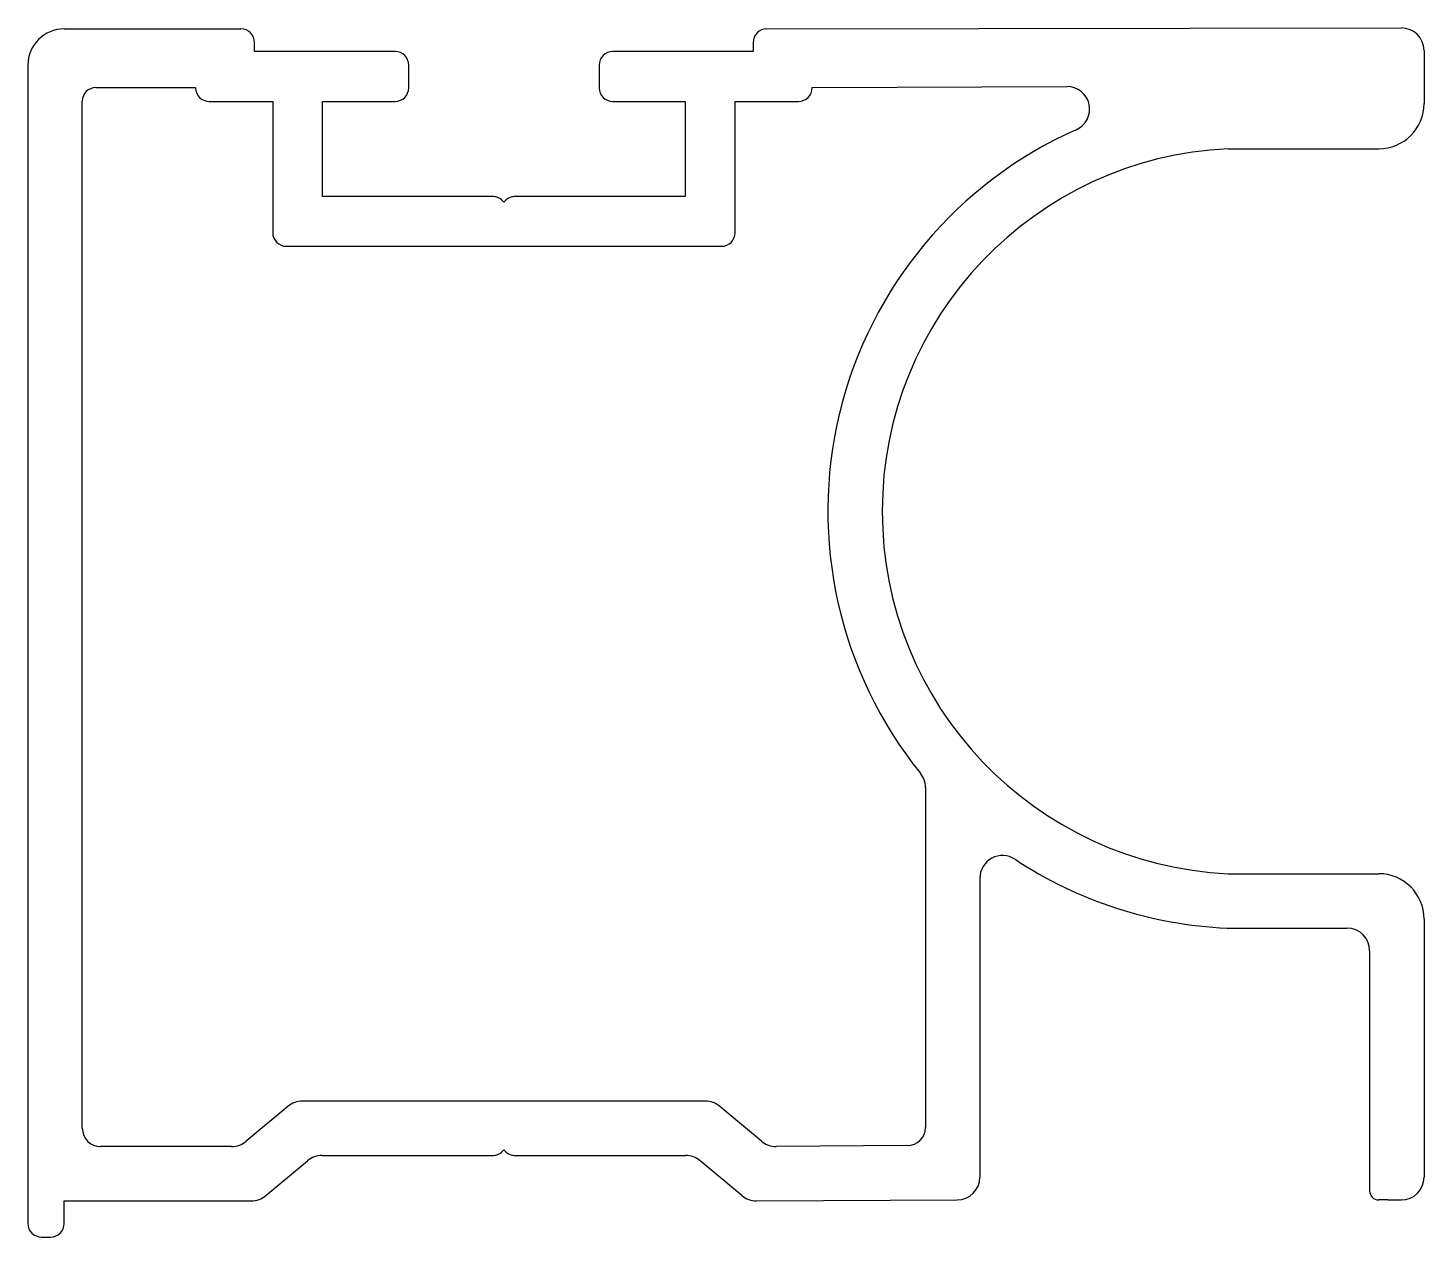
# Model space of a CAD drawing. Extents: x 0.9 to 31.7, y 0.7 to 27.4.
import ezdxf

# ---------------------------------------------------------------- set-up
doc = ezdxf.new("R2010")
doc.units = 0
doc.layers.get('0').update_dxf_attribs({"linetype": 'CONTINUOUS'})

msp = doc.modelspace()

# ---------------------------------------------------------------- linework, layer by layer
for p, q in [((1.736, 27.414), (5.636, 27.414)), ((17.236, 27.414), (31.236, 27.435)), ((5.936, 26.914), (5.936, 27.114)), ((16.936, 27.114), (16.936, 26.914)), ((9.036, 26.914), (5.936, 26.914)), ((16.936, 26.914), (13.836, 26.914)), ((31.736, 26.935), (31.736, 25.767)), ((0.936, 26.614), (0.936, 1.047)), ((9.336, 26.114), (9.336, 26.614)), ((13.536, 26.614), (13.536, 26.114)), ((2.436, 26.116), (4.636, 26.116)), ((4.636, 26.116), (4.636, 26.114)), ((18.236, 26.118), (23.859, 26.143)), ((18.236, 26.114), (18.236, 26.118)), ((2.136, 3.147), (2.136, 25.816)), ((4.936, 25.814), (6.336, 25.814)), ((6.336, 25.814), (6.336, 22.914)), ((7.436, 23.714), (7.436, 25.814)), ((7.436, 25.814), (9.036, 25.814)), ((13.836, 25.814), (15.436, 25.814)), ((15.436, 25.814), (15.436, 23.714)), ((16.536, 22.914), (16.536, 25.814)), ((16.536, 25.814), (17.936, 25.814)), ((27.417, 24.767), (30.736, 24.767)), ((11.208, 23.714), (7.436, 23.714)), ((11.436, 23.589), (11.384, 23.641)), ((11.488, 23.641), (11.436, 23.589)), ((15.436, 23.714), (11.665, 23.714)), ((6.636, 22.614), (16.236, 22.614)), ((20.736, 10.67), (20.736, 3.167)), ((21.936, 8.669), (21.936, 2.067)), ((27.417, 8.767), (30.736, 8.767)), ((31.736, 7.767), (31.736, 2.067)), ((27.39, 7.567), (30.036, 7.567)), ((30.536, 7.067), (30.536, 1.767)), ((15.88, 3.747), (6.992, 3.747)), ((6.672, 3.631), (5.75, 2.862)), ((17.122, 2.862), (16.2, 3.631)), ((5.43, 2.747), (2.536, 2.747)), ((7.427, 2.547), (11.208, 2.547)), ((11.384, 2.62), (11.436, 2.672)), ((11.436, 2.672), (11.488, 2.62)), ((11.665, 2.547), (15.446, 2.547)), ((20.336, 2.767), (17.442, 2.747)), ((6.185, 1.662), (7.106, 2.431)), ((16.687, 1.662), (15.766, 2.431)), ((1.736, 1.047), (1.736, 1.547)), ((1.736, 1.547), (5.865, 1.547)), ((17.008, 1.547), (21.436, 1.567)), ((30.937, 1.567), (30.736, 1.567)), ((30.937, 1.567), (31.236, 1.567)), ((1.236, 0.747), (1.436, 0.747))]:
    msp.add_line(p, q)
for centre, radius, start, end in [((1.736, 26.614), 0.8, 90, 180), ((5.636, 27.114), 0.3, 0, 90), ((17.236, 27.114), 0.3, 90, 180), ((31.236, 26.935), 0.5, 0, 90), ((9.036, 26.614), 0.3, 0, 90), ((13.836, 26.614), 0.3, 90, 180), ((2.436, 25.816), 0.3, 90, 180), ((4.936, 26.114), 0.3, 180, 270), ((9.036, 26.114), 0.3, 270, 0), ((13.836, 26.114), 0.3, 180, 270), ((17.936, 26.114), 0.3, 270, 0), ((23.859, 25.643), 0.5, 293.8955, 90.0564), ((30.736, 25.767), 1, 270, 360), ((27.792, 16.767), 9.209, 113.8955, 218.9028), ((27.792, 16.767), 8.009, 92.6818, 267.3182), ((11.208, 23.464), 0.25, 45, 90), ((11.665, 23.464), 0.25, 90, 135), ((6.636, 22.914), 0.3, 180, 270), ((16.236, 22.914), 0.3, 270, 0), ((20.236, 10.67), 0.5, 0, 38.9028), ((22.436, 8.669), 0.5, 56.5222, 180), ((27.792, 16.767), 9.209, 236.5222, 267.499), ((30.736, 7.767), 1, 0, 90), ((30.036, 7.067), 0.5, 0, 90), ((6.992, 3.247), 0.5, 90, 129.8056), ((15.88, 3.247), 0.5, 50.1944, 90), ((2.536, 3.147), 0.4, 180, 270), ((20.336, 3.167), 0.4, 270, 0), ((5.43, 3.247), 0.5, 270, 309.8056), ((17.442, 3.247), 0.5, 230.1944, 270), ((7.427, 2.047), 0.5, 90, 129.8056), ((11.208, 2.797), 0.25, 270, 315), ((11.665, 2.797), 0.25, 225, 270), ((15.446, 2.047), 0.5, 50.1944, 90), ((21.436, 2.067), 0.5, 270, 0), ((31.236, 2.067), 0.5, 270, 360), ((5.865, 2.047), 0.5, 270, 309.8056), ((17.008, 2.047), 0.5, 230.1944, 270), ((30.736, 1.767), 0.2, 180, 270), ((1.236, 1.047), 0.3, 180, 270), ((1.436, 1.047), 0.3, 270, 360)]:
    msp.add_arc(centre, radius, start, end)

doc.saveas('drawing.dxf')
